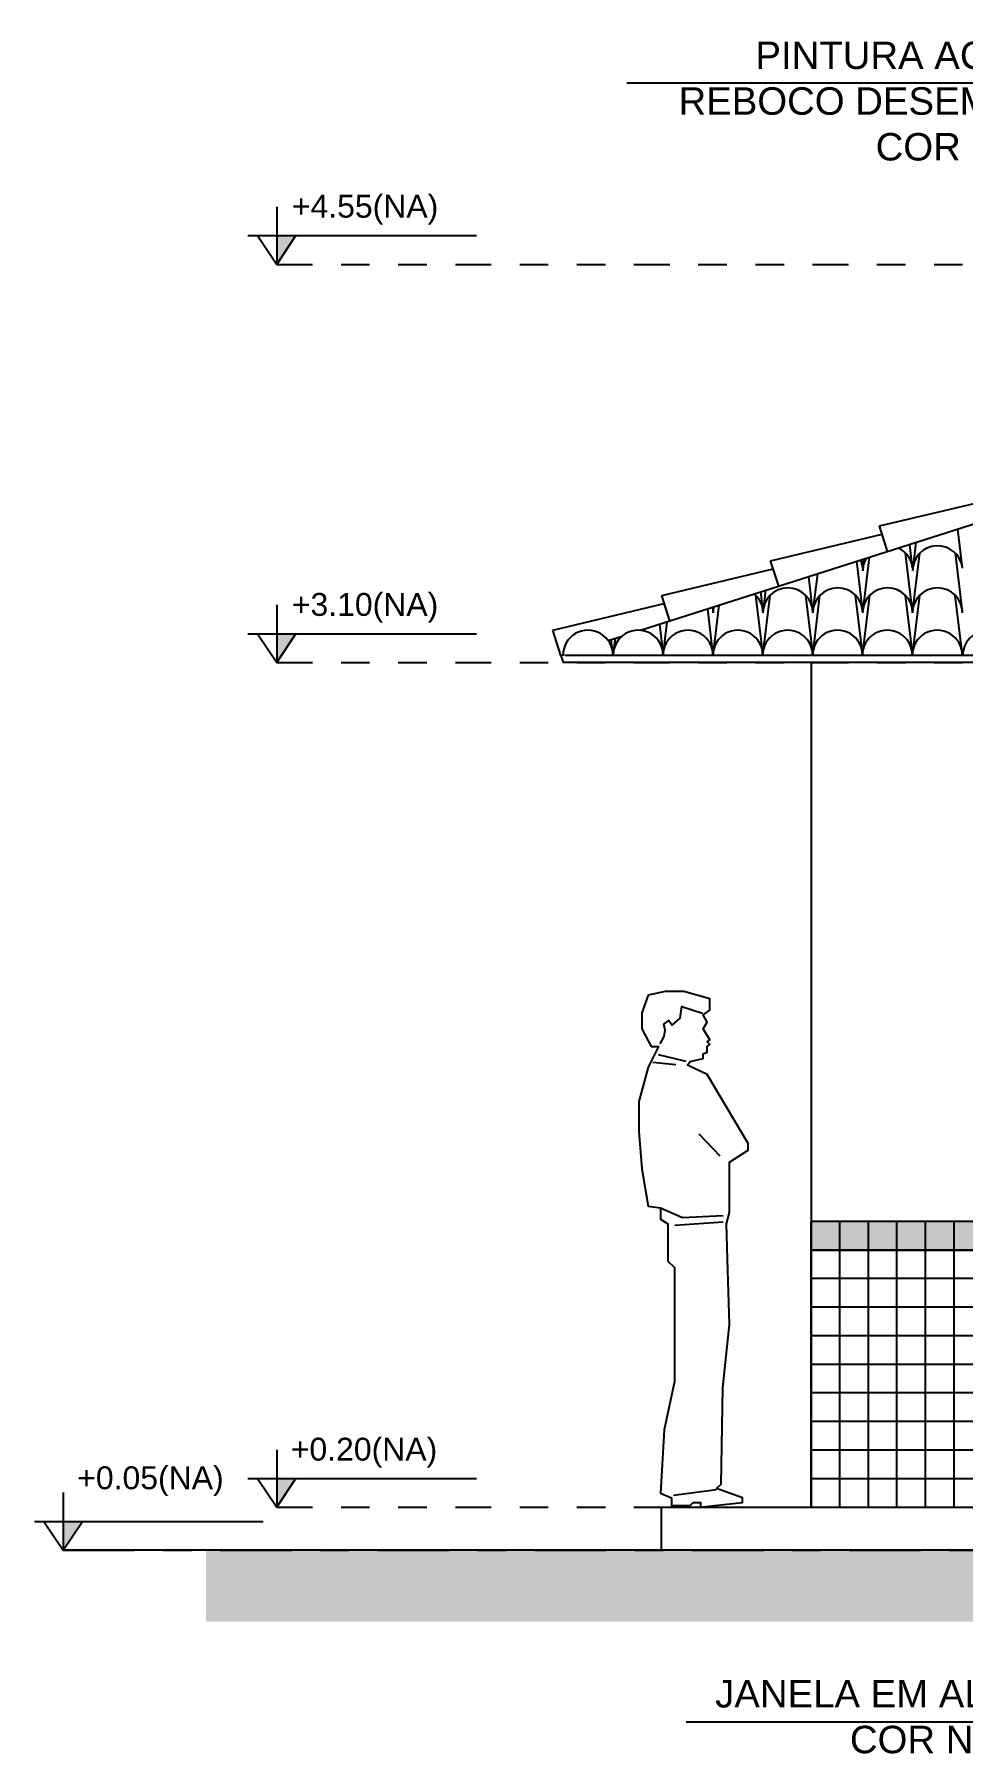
# Model space of a CAD drawing. Extents: x 11 to 195, y 73 to 157.
# Drawn here: x 32.07 to 35.32, y 123.66 to 129.68 of the extents above; entities that cross this region are included whole.
import ezdxf

# ---------------------------------------------------------------- set-up
doc = ezdxf.new("R2010")
doc.units = 0
doc.header["$LTSCALE"] = 0.005
doc.linetypes.add('C5', pattern=[60, 50, -5, 0, -5])
doc.linetypes.add('TRAÇO-2PTOS_P', pattern=[0.625, 0.25, -0.125, 0, -0.125, 0, -0.125])
doc.layers.get('0').update_dxf_attribs({"linetype": 'CONTINUOUS'})
for name, color, linetype in [('01', 1, 'CONTINUOUS'), ('02', 2, 'CONTINUOUS'), ('0_HATCH', 1, 'CONTINUOUS'), ('252', 252, 'CONTINUOUS'), ('A-01', 1, 'CONTINUOUS'), ('A-CHAO', 8, 'CONTINUOUS'), ('A-HACHURA', 7, 'CONTINUOUS'), ('ARQ-EXO-1_050', 251, 'C5'), ('ARQ-SMB-1_050', 1, 'CONTINUOUS'), ('ARQ-SMB-1_100', 1, 'CONTINUOUS'), ('ARQ-TXT-1_075', 2, 'CONTINUOUS'), ('BL-AR-TELHA 2', 2, 'CONTINUOUS'), ('TELHA', 3, 'CONTINUOUS')]:
    doc.layers.add(name, color=color, linetype=linetype)
doc.styles.add('ESC-50-A20', font='arial.ttf', dxfattribs={"height": 0.1})
doc.styles.add('FNDE Texto Cota 0025', font='verdana.ttf', dxfattribs={"height": 0.04})
doc.dimstyles.new('FNDE 1-0025', dxfattribs={"dimscale": 5, "dimtxt": 0.04, "dimasz": 0.01, "dimexe": 0.15, "dimexo": 0.15, "dimgap": 0.005, "dimtad": 1, "dimzin": 1, "dimdsep": 46, "dimtxsty": 'FNDE Texto Cota 0025', "dimblk": 'tic', "dimcen": 0.015, "dimdle": 0.15, "dimse1": 1, "dimse2": 1, "dimclrd": 251, "dimclre": 251, "dimclrt": 256, "dimaunit": 1, "dimadec": 3, "dimazin": 0, "dimtfac": 1, "dimtix": 1, "dimtmove": 2, "dimatfit": 3, "dimfxl": 0.15, "dimtvp": 1, "dimtolj": 1, "dimtzin": 0, "dimarcsym": 0})

# ---------------------------------------------------------------- blocks, each defined once
blk = doc.blocks.new('HUM01')
at = {"color": 0, "linetype": 'Continuous'}
blk.add_lwpolyline([(-0.1729, 1.6119), (-0.1468, 1.6119), (-0.1827, 1.5401), (-0.2154, 1.4194), (-0.2154, 1.3149), (-0.2056, 1.1844), (-0.1827, 1.0539), (-0.1403, 1.0474), (-0.1403, 1.0082), (-0.1142, 0.9919), (-0.1142, 0.8614), (-0.0914, 0.8386), (-0.0914, 0.5938), (-0.0914, 0.4405), (-0.1273, 0.2708), (-0.1403, 0.0489), (-0.1011, 0.0326), (-0.1011, 0.0065), (-0.0359, 0.0065), (-0.0261, 0.0163), (0, 0.0163), (0, 0), (0.0489, 0.0065), (0.1468, 0.0163), (0.1468, 0.0326), (0.0555, 0.0653), (0.072, 0.0805), (0.0783, 0.4177), (0.1011, 0.6395), (0.0946, 0.8679), (0.0914, 0.9919), (0.1011, 1.0311), (0.1011, 1.2073), (0.1664, 1.2497), (0.1664, 1.2725), (0.0228, 1.514), (-0.0457, 1.5466), (-0.0359, 1.5597), (0.0098, 1.5695), (0.0098, 1.5858), (0.0228, 1.5923), (0.0228, 1.6119), (0.0326, 1.6184), (0.0228, 1.6282), (0.0326, 1.6347), (0.0098, 1.6739), (0.0228, 1.6967), (0.0098, 1.7228), (0.0326, 1.7391), (0.0326, 1.7783), (0.0326, 1.7783), (-0.0587, 1.8044), (-0.124, 1.8044), (-0.1827, 1.7913), (-0.2056, 1.7293), (-0.2056, 1.6739)], close=True, dxfattribs=at)
for points in [[(-0.1408, 1.6218), (-0.1276, 1.6473), (-0.1243, 1.6688), (-0.1284, 1.6902), (-0.1111, 1.7034), (-0.0987, 1.6861), (-0.0715, 1.7108), (-0.0656, 1.7513), (0.0069, 1.7289)], [(-0.1481, 1.5836), (-0.0517, 1.5605)], [(-0.1673, 1.5566), (-0.0864, 1.5489)], [(-0.0055, 1.3062), (0.0678, 1.2292)], [(-0.1403, 1.0474), (-0.0633, 1.0135), (0.0793, 1.0212)], [(-0.0903, 0.9865), (0.0793, 0.9981)], [(-0.0941, 0.0428), (0.0562, 0.0621)]]:
    blk.add_lwpolyline(points, dxfattribs=at)
blk = doc.blocks.new('tic')
at = {"color": 251}
for p, q in [((-1, 0), (1, 0)), ((0, -1), (0, 1))]:
    blk.add_line(p, q, dxfattribs=at)
blk.add_line((-0.6, -0.6), (0.6, 0.6))
blk = doc.blocks.new('FNDE-Nível Corte-1_050')
blk.add_hatch(color=251).paths.add_polyline_path([(140.6568, -0.1868), (140.7408, -0.1868), (140.6568, -0.3128)])
at = {"color": 251}
for p, q in [((140.6568, -0.0608), (140.6568, -0.3128)), ((140.5308, -0.1868), (141.5308, -0.1868))]:
    blk.add_line(p, q, dxfattribs=at)
blk.add_lwpolyline([(140.5728, -0.1868), (140.6568, -0.3128), (140.7408, -0.1868)], dxfattribs=at)

msp = doc.modelspace()

# ---------------------------------------------------------------- hatches: boundary and pattern name
at = {"layer": '0_HATCH'}
msp.add_hatch(color=160, dxfattribs=at).paths.add_polyline_path([(50.5365, 125.5236), (34.7865, 125.5236), (34.7865, 125.4236), (50.5365, 125.4236)])
at = {"layer": 'A-HACHURA'}
msp.add_hatch(color=254, dxfattribs=at).paths.add_polyline_path([(32.6693, 124.3736), (32.6693, 124.1236), (52.1194, 124.1236), (52.1194, 124.3736)])

# ---------------------------------------------------------------- linework, layer by layer
at = {"layer": '01', "color": 251}
for p, q in [((50.5365, 125.5236), (34.7865, 125.5236)), ((34.7865, 124.5236), (34.7865, 125.5236)), ((50.5365, 125.4236), (34.7865, 125.4236))]:
    msp.add_line(p, q, dxfattribs=at)
at = {"layer": '02', "color": 253, "linetype": 'Continuous'}
msp.add_lwpolyline([(34.7865, 125.4236), (50.5365, 125.4236), (50.5365, 125.5236), (34.7865, 125.5236)], dxfattribs=at)
at = {"layer": '252'}
for p, q in [((34.7865, 124.5236), (34.7865, 125.5236)), ((34.8865, 124.5236), (34.8865, 125.5236)), ((34.9865, 124.5236), (34.9865, 125.5236)), ((34.9865, 124.5236), (34.9865, 125.5236)), ((35.0865, 124.5236), (35.0865, 125.5236)), ((35.1865, 124.5236), (35.1865, 125.5236)), ((35.2865, 124.5236), (35.2865, 125.5236)), ((50.5365, 125.3236), (34.7865, 125.3236)), ((50.5365, 125.2236), (34.7865, 125.2236)), ((50.5365, 125.1236), (34.7865, 125.1236)), ((50.5365, 125.0236), (34.7865, 125.0236)), ((50.5365, 124.9236), (34.7865, 124.9236)), ((50.5365, 124.8236), (34.7865, 124.8236)), ((50.5365, 124.7236), (34.7865, 124.7236)), ((50.5365, 124.6236), (34.7865, 124.6236))]:
    msp.add_line(p, q, dxfattribs=at)
msp.add_lwpolyline([(34.7865, 125.4236), (50.5365, 125.4236), (50.5365, 125.5236), (34.7865, 125.5236)], dxfattribs=at)
at = {"layer": 'A-01', "color": 3}
for p, q in [((34.189, 127.5916), (37.9115, 128.778)), ((34.0762, 127.5556), (34.1244, 127.5709)), ((33.9108, 127.5029), (33.9188, 127.5054)), ((33.9108, 127.5029), (33.9181, 127.5052)), ((33.9108, 127.5028), (33.9181, 127.4786)), ((33.9108, 127.5028), (33.9181, 127.4786)), ((34.7865, 127.4786), (34.7865, 124.5236))]:
    msp.add_line(p, q, dxfattribs=at)
at = {"layer": 'A-01', "color": 5}
for q in [(51.1365, 124.5236), (34.2615, 124.3736)]:
    msp.add_line((34.2615, 124.5236), q, dxfattribs=at)
at = {"layer": 'A-CHAO', "color": 6}
msp.add_line((51.6194, 124.3736), (32.1693, 124.3736), dxfattribs=at)
at = {"layer": 'ARQ-EXO-1_050', "color": 252, "linetype": 'TRAÇO-2PTOS_P', "ltscale": 100}
for p, q in [((32.9165, 128.8715), (51.6194, 128.8715)), ((32.9165, 127.4786), (51.6194, 127.4786)), ((32.9165, 124.5236), (51.6194, 124.5236))]:
    msp.add_line(p, q, dxfattribs=at)
at = {"layer": 'ARQ-EXO-1_050', "color": 252}
msp.add_line((32.1693, 124.3736), (51.6194, 124.3736), dxfattribs=at)
at = {"layer": 'BL-AR-TELHA 2'}
for p, q in [((35.3159, 127.809), (35.2995, 127.9455)), ((35.1415, 127.6567), (35.1169, 127.8609)), ((35.1415, 127.809), (35.1315, 127.892)), ((35.1415, 127.652), (35.1666, 127.8609)), ((35.142, 127.7995), (35.154, 127.8991)), ((35.3159, 127.6567), (35.2913, 127.8609)), ((34.9671, 127.6567), (34.9459, 127.8328)), ((34.9671, 127.809), (34.9635, 127.8384)), ((34.9671, 127.652), (34.9905, 127.847)), ((34.9676, 127.7995), (34.9727, 127.8413)), ((34.7927, 127.6567), (34.7779, 127.7793)), ((34.7926, 127.652), (34.8092, 127.7892)), ((34.4431, 127.5029), (34.4643, 127.6793)), ((34.6184, 127.5029), (34.5931, 127.7134)), ((34.6183, 127.6567), (34.6099, 127.7257)), ((34.6175, 127.5029), (34.6428, 127.7134)), ((34.6182, 127.652), (34.6278, 127.7314)), ((34.7929, 127.5029), (34.7675, 127.7134)), ((34.7919, 127.5029), (34.8172, 127.7134)), ((34.9673, 127.5029), (34.9419, 127.7134)), ((34.9663, 127.5029), (34.9916, 127.7134)), ((35.1417, 127.5029), (35.1163, 127.7134)), ((35.1407, 127.5029), (35.1661, 127.7134)), ((35.3161, 127.5029), (35.2907, 127.7134)), ((34.2687, 127.5029), (34.2829, 127.6215)), ((34.444, 127.5029), (34.4243, 127.6666)), ((34.4438, 127.6567), (34.442, 127.6722)), ((34.4438, 127.652), (34.4464, 127.6736)), ((34.0939, 127.5029), (34.0871, 127.5591)), ((34.0942, 127.5029), (34.1016, 127.5637)), ((34.2696, 127.5029), (34.2564, 127.613))]:
    msp.add_line(p, q, dxfattribs=at)
for centre, radius, start, end in [((35.0546, 127.7995), 0.0875, 6.54188, 65.36283), ((35.229, 127.7995), 0.0875, 6.54188, 180), ((34.8801, 127.7995), 0.0875, 6.54188, 25.3865), ((35.0546, 127.7995), 0.0875, 149.99513, 180), ((34.7052, 127.652), 0.0875, 0, 180), ((34.8796, 127.652), 0.0875, 0, 180), ((35.054, 127.652), 0.0875, 0, 180), ((35.2284, 127.652), 0.0875, 0, 180), ((34.5308, 127.652), 0.0875, 0, 49.55715), ((34.3563, 127.652), 0.0875, 0, 13.25075), ((34.5308, 127.652), 0.0875, 165.80082, 180), ((34.0053, 127.5047), 0.0872, 358.80326, 181.19674), ((34.1811, 127.5047), 0.0872, 358.80326, 181.19674), ((34.3555, 127.5047), 0.0872, 358.80326, 181.19674), ((34.5299, 127.5047), 0.0872, 358.80326, 181.19674), ((34.7043, 127.5047), 0.0872, 358.80326, 181.19674), ((34.8787, 127.5047), 0.0872, 358.80326, 181.19674), ((35.0531, 127.5047), 0.0872, 358.80326, 181.19674), ((35.2276, 127.5047), 0.0872, 358.80326, 181.19674), ((35.4036, 127.5029), 0.0875, 6.54188, 180)]:
    msp.add_arc(centre, radius, start, end, dxfattribs=at)
at = {"layer": 'TELHA'}
for p, q in [((35.0256, 127.9565), (35.4158, 128.0495)), ((34.6446, 127.8349), (35.0348, 127.9279)), ((35.054, 127.8675), (35.0256, 127.9565)), ((35.054, 127.8675), (35.0348, 127.9279)), ((34.2635, 127.7134), (34.6537, 127.8064)), ((34.673, 127.7459), (34.6446, 127.8349)), ((34.673, 127.7459), (34.6537, 127.8064)), ((33.8824, 127.5918), (34.2726, 127.6848)), ((34.2919, 127.6243), (34.2635, 127.7134)), ((34.2919, 127.6243), (34.2726, 127.6848)), ((33.9108, 127.5028), (33.8824, 127.5918)), ((51.4121, 127.5029), (33.9248, 127.5029)), ((51.4055, 127.4786), (33.9181, 127.4786))]:
    msp.add_line(p, q, dxfattribs=at)

# ---------------------------------------------------------------- block references
at = {"layer": 'A-01'}
msp.add_blockref('HUM01', (34.3993, 124.5236), dxfattribs=at)
at = {"layer": 'ARQ-SMB-1_050', "xscale": 0.8, "yscale": 0.8, "zscale": 0.8}
for p in [(-79.609, 129.1217), (-79.609, 127.7288, 0.3618), (-79.609, 124.7738), (-80.3562, 124.6238)]:
    msp.add_blockref('FNDE-Nível Corte-1_050', p, dxfattribs=at)

# ---------------------------------------------------------------- texts
at = {"layer": 'ARQ-SMB-1_050', "char_height": 0.08, "width": 1.812061, "attachment_point": 1, "style": 'ESC-50-A20'}
for s, insert in [('+4.55(NA)', (32.9693, 129.1148, -0.3618)), ('+3.10(NA)', (32.9693, 127.7219)), ('+0.20(NA)', (32.9656, 124.7669)), ('+0.05(NA)', (32.2184, 124.6669))]:
    msp.add_mtext(s, dxfattribs=dict(at, insert=insert))
at = {"layer": 'ARQ-TXT-1_075', "char_height": 0.096, "attachment_point": 1, "style": 'ESC-50-A20'}
for s, insert, width in [('\\pi1.0562;PINTURA ACRÍLICA SOBRE \\P\\pi0.78703;REBOCO DESEMPENADO FINO \\P\\pi0.95526;              COR BRANCO GELO', (33.5352, 129.6509), 3.26711), ('\\pi0.096173;JANELA EM ALUMÍNIO\\P\\pi0.56759;COR NATURAL', (34.3544, 123.9194, 0.4703), 1.908795)]:
    msp.add_mtext(s, dxfattribs=dict(at, insert=insert, width=width))

# ---------------------------------------------------------------- leaders
at = {"layer": 'ARQ-SMB-1_100'}
for points in [[(36.3586, 127.191), (36.3586, 129.505), (34.1418, 129.505)], [(35.963, 125.6726, 0.4703), (35.963, 123.7722, 0.4703), (34.349, 123.7722, 0.4703)]]:
    msp.add_leader(points, dimstyle='FNDE 1-0025', override={"dimtad": 0, "dimfxl": 0.025, "dimarcsym": 1}, dxfattribs=at)

doc.saveas('drawing.dxf')
